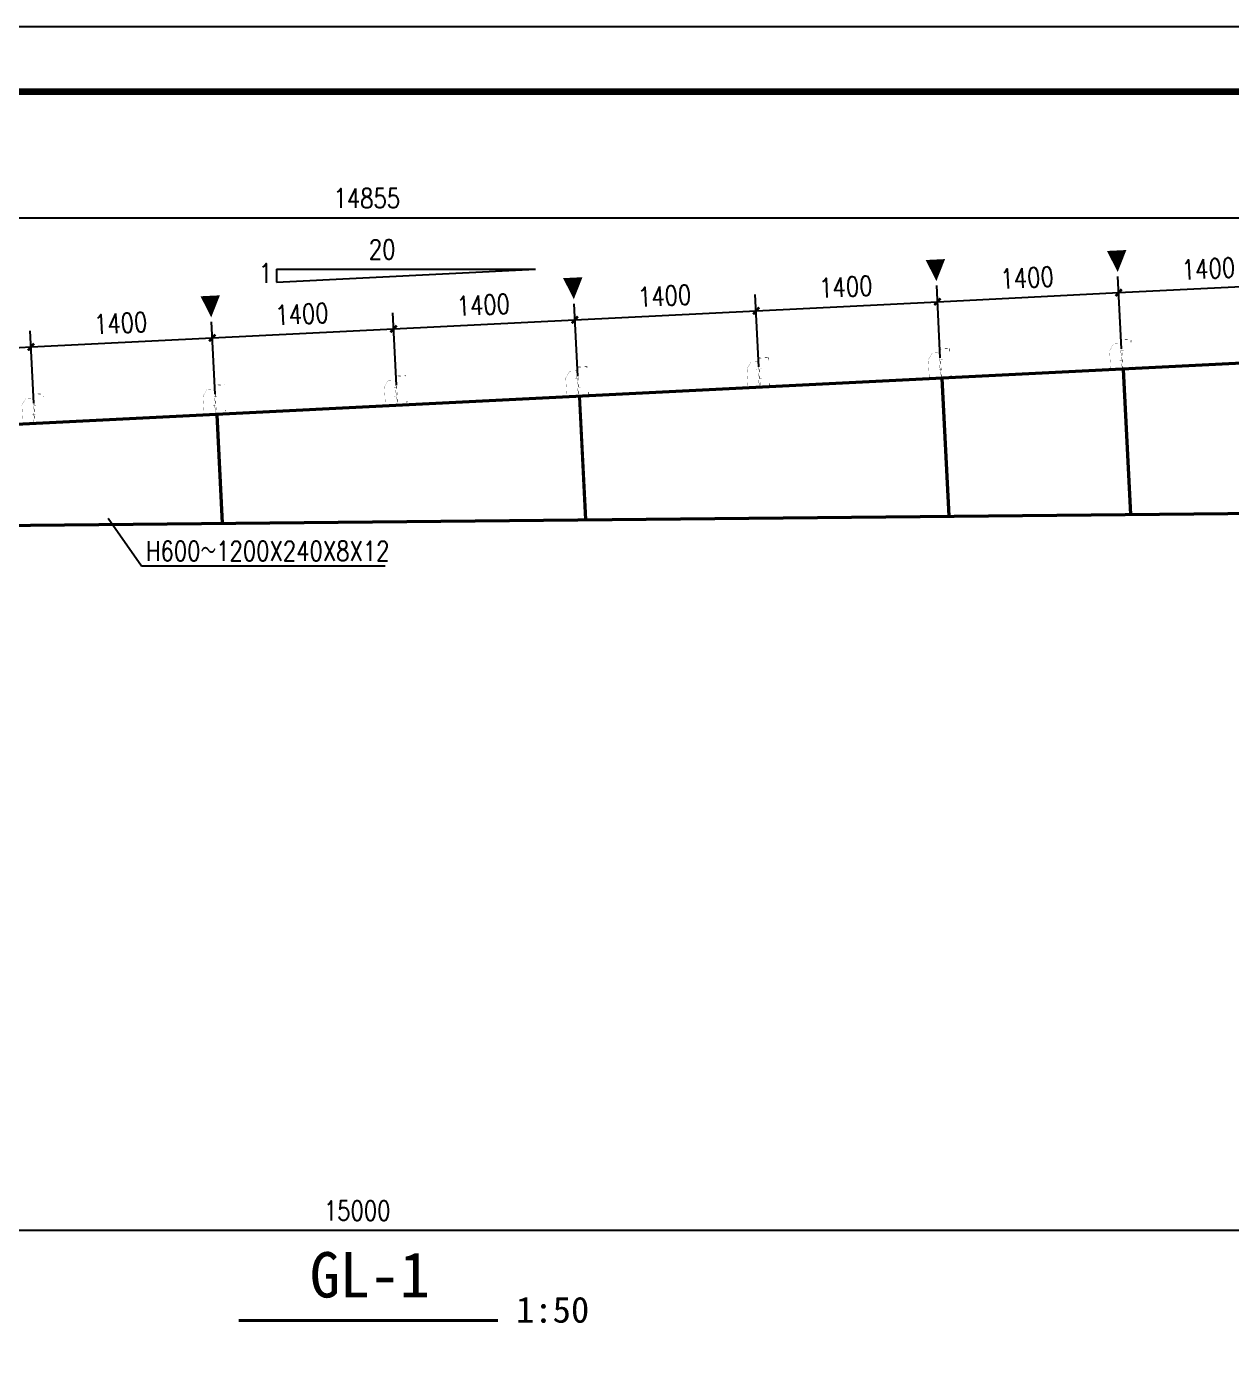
# Model space of a CAD drawing. Extents: x 31695611 to 39053694, y -59225 to 904195.
# Drawn here: x 38997969 to 39016544, y 839567 to 860319 of the extents above; entities that cross this region are included whole.
import ezdxf
from ezdxf.enums import TextEntityAlignment as Align

# ---------------------------------------------------------------- set-up
doc = ezdxf.new("R2010")
doc.units = 0
doc.header["$LTSCALE"] = 1000
doc.header["$MEASUREMENT"] = 0
doc.layers.get('0').update_dxf_attribs({"linetype": 'CONTINUOUS'})
doc.layers.get('DEFPOINTS').update_dxf_attribs({"linetype": 'CONTINUOUS'})
for name, color, linetype in [('11', 3, 'CONTINUOUS'), ('DIM', 3, 'CONTINUOUS'), ('PUB_DIM', 3, 'CONTINUOUS'), ('PUB_TITLE', 4, 'CONTINUOUS'), ('TK_TITLE', 140, 'CONTINUOUS'), ('标注', 4, 'CONTINUOUS'), ('隅撑', 1, 'CONTINUOUS')]:
    doc.layers.add(name, color=color, linetype=linetype)
doc.styles.add('_HZTXT', font='txt.shx', dxfattribs={"width": 0.8, "bigfont": 'hztxt.shx'})
doc.styles.add('DIM_FONT', font='SIMPLEX.shx', dxfattribs={"width": 0.8})
doc.dimstyles.get("Standard").update_dxf_attribs({"dimtxt": 2.5, "dimasz": 2.5, "dimexe": 1.25, "dimexo": 0.625, "dimtad": 1, "dimcen": 2.5, "dimazin": 3, "dimtfac": 1, "dimtmove": 0, "dimatfit": 3})

# ---------------------------------------------------------------- blocks, each defined once
blk = doc.blocks.new('2')
at = {"layer": 'TK_TITLE', "const_width": 1}
for points in [[(98182.4, 96020.1), (98182.4, 96220.1), (98176.4, 96220.1), (98176.4, 96193.1), (98128.3, 96193.1), (98098.4, 96148.2), (98098.4, 96020.1), (98182.4, 96020.1)], [(98176.4, 96193.1), (98176.4, 96020.1)], [(98164.3, 96142), (98197.5, 96142)], [(98164.3, 96074.8), (98197.5, 96074.8)]]:
    blk.add_lwpolyline(points, dxfattribs=at)
blk.add_lwpolyline([(98252.4, 96040.1), (98252.4, 96020.1), (98182.4, 96020.1), (98182.4, 96220.1), (98252.4, 96220.1), (98252.4, 96200.1), (98249.9, 96200.1), (98249.9, 96217.6), (98184.9, 96217.6), (98184.9, 96022.6), (98249.9, 96022.6), (98249.9, 96040.1)], close=True, dxfattribs=at)
blk = doc.blocks.new('A$C69EC75B1')
at = {"layer": '隅撑'}
blk.add_lwpolyline([(150, 332, 300, 0, 0), (166, 0, 0, 0, 0)], format="xyseb", dxfattribs=at)
blk = doc.blocks.new('_ARCHTICK')
at = {"color": 0, "linetype": 'BYBLOCK', "const_width": 0.4}
blk.add_lwpolyline([(-0.5, -0.5), (0.5, 0.5)], dxfattribs=at)
blk = doc.blocks.new('*D1158')
at = {"layer": 'DEFPOINTS', "color": 0}
for p in [(38609862, 846937), (38624862, 846937), (38624862, 846091)]:
    blk.add_point(p, dxfattribs=at)
at = {"layer": 'PUB_DIM', "color": 0}
for p, q in [((38609862, 846787), (38609862, 845966)), ((38624862, 846787), (38624862, 845966)), ((38609862, 846091), (38624862, 846091))]:
    blk.add_line(p, q, dxfattribs=at)
at = {"layer": 'PUB_DIM', "color": 0, "xscale": 50, "yscale": 50, "zscale": 50, "rotation": 180}
blk.add_blockref('_ARCHTICK', (38609862, 846091), dxfattribs=at)
at = {"layer": 'PUB_DIM', "color": 0, "xscale": 50, "yscale": 50, "zscale": 50}
blk.add_blockref('_ARCHTICK', (38624862, 846091), dxfattribs=at)
at = {"layer": 'PUB_DIM', "color": 7, "insert": (38617362, 846241), "char_height": 150, "attachment_point": 5, "style": 'DIM_FONT'}
blk.add_mtext('\\A1;15000', dxfattribs=at)
blk = doc.blocks.new('*D1161')
at = {"layer": 'DEFPOINTS', "color": 0}
for p in [(38614846, 852903), (38614875, 852320), (38613476, 852250)]:
    blk.add_point(p, dxfattribs=at)
at = {"layer": 'PUB_DIM', "color": 0}
for p, q in [((38613469, 852400), (38613441, 852958)), ((38614867, 852469), (38614839, 853027)), ((38613447, 852833), (38614846, 852903))]:
    blk.add_line(p, q, dxfattribs=at)
at = {"layer": 'PUB_DIM', "color": 0, "xscale": 50, "yscale": 50, "zscale": 50}
for p, rotation in [((38614846, 852903), 2.86241303922975), ((38613447, 852833), 182.8624130392297)]:
    blk.add_blockref('_ARCHTICK', p, dxfattribs=dict(at, rotation=rotation))
at = {"layer": 'PUB_DIM', "color": 7, "insert": (38614139, 853018), "char_height": 150, "attachment_point": 5, "rotation": 2.8624, "style": 'DIM_FONT'}
blk.add_mtext('\\A1;1400', dxfattribs=at)
blk = doc.blocks.new('*D1162')
at = {"layer": 'DEFPOINTS', "color": 0}
for p in [(38616244, 852973), (38614875, 852320), (38616273, 852390)]:
    blk.add_point(p, dxfattribs=at)
at = {"layer": 'PUB_DIM', "color": 0}
for p, q in [((38616265, 852539), (38616238, 853097)), ((38614867, 852469), (38614839, 853027)), ((38614846, 852903), (38616244, 852973))]:
    blk.add_line(p, q, dxfattribs=at)
at = {"layer": 'PUB_DIM', "color": 0, "xscale": 50, "yscale": 50, "zscale": 50}
for p, rotation in [((38614846, 852903), 182.8624130392315), ((38616244, 852973), 2.862413039231518)]:
    blk.add_blockref('_ARCHTICK', p, dxfattribs=dict(at, rotation=rotation))
at = {"layer": 'PUB_DIM', "color": 7, "insert": (38615537, 853087), "char_height": 150, "attachment_point": 5, "rotation": 2.8624, "style": 'DIM_FONT'}
blk.add_mtext('\\A1;1400', dxfattribs=at)
blk = doc.blocks.new('*D1163')
at = {"layer": 'DEFPOINTS', "color": 0}
for p in [(38617642, 853042), (38617671, 852459), (38616273, 852390)]:
    blk.add_point(p, dxfattribs=at)
at = {"layer": 'PUB_DIM', "color": 0}
for p, q in [((38617664, 852609), (38617636, 853167)), ((38616265, 852539), (38616238, 853097)), ((38616244, 852973), (38617642, 853042))]:
    blk.add_line(p, q, dxfattribs=at)
at = {"layer": 'PUB_DIM', "color": 0, "xscale": 50, "yscale": 50, "zscale": 50}
for p, rotation in [((38617642, 853042), 2.86241303923251), ((38616244, 852973), 182.8624130392325)]:
    blk.add_blockref('_ARCHTICK', p, dxfattribs=dict(at, rotation=rotation))
at = {"layer": 'PUB_DIM', "color": 7, "insert": (38616935, 853157), "char_height": 150, "attachment_point": 5, "rotation": 2.8624, "style": 'DIM_FONT'}
blk.add_mtext('\\A1;1400', dxfattribs=at)
blk = doc.blocks.new('*D1164')
at = {"layer": 'DEFPOINTS', "color": 0}
for p in [(38619040, 853112), (38619069, 852529), (38617671, 852459)]:
    blk.add_point(p, dxfattribs=at)
at = {"layer": 'PUB_DIM', "color": 0}
for p, q in [((38617664, 852609), (38617636, 853167)), ((38619062, 852679), (38619034, 853237)), ((38617642, 853042), (38619040, 853112))]:
    blk.add_line(p, q, dxfattribs=at)
at = {"layer": 'PUB_DIM', "color": 0, "xscale": 50, "yscale": 50, "zscale": 50}
for p, rotation in [((38619040, 853112), 2.862413039229826), ((38617642, 853042), 182.8624130392298)]:
    blk.add_blockref('_ARCHTICK', p, dxfattribs=dict(at, rotation=rotation))
at = {"layer": 'PUB_DIM', "color": 7, "insert": (38618334, 853227), "char_height": 150, "attachment_point": 5, "rotation": 2.8624, "style": 'DIM_FONT'}
blk.add_mtext('\\A1;1400', dxfattribs=at)
blk = doc.blocks.new('*D1165')
at = {"layer": 'DEFPOINTS', "color": 0}
for p in [(38620439, 853182), (38619069, 852529), (38620468, 852599)]:
    blk.add_point(p, dxfattribs=at)
at = {"layer": 'PUB_DIM', "color": 0}
for p, q in [((38620460, 852749), (38620432, 853307)), ((38619062, 852679), (38619034, 853237)), ((38619040, 853112), (38620439, 853182))]:
    blk.add_line(p, q, dxfattribs=at)
at = {"layer": 'PUB_DIM', "color": 0, "xscale": 50, "yscale": 50, "zscale": 50}
for p, rotation in [((38619040, 853112), 182.8624130392317), ((38620439, 853182), 2.862413039231759)]:
    blk.add_blockref('_ARCHTICK', p, dxfattribs=dict(at, rotation=rotation))
at = {"layer": 'PUB_DIM', "color": 7, "insert": (38619732, 853297), "char_height": 150, "attachment_point": 5, "rotation": 2.8624, "style": 'DIM_FONT'}
blk.add_mtext('\\A1;1400', dxfattribs=at)
blk = doc.blocks.new('*D1166')
at = {"layer": 'DEFPOINTS', "color": 0}
for p in [(38621837, 853252), (38621866, 852669), (38620468, 852599)]:
    blk.add_point(p, dxfattribs=at)
at = {"layer": 'PUB_DIM', "color": 0}
for p, q in [((38621858, 852819), (38621831, 853377)), ((38620460, 852749), (38620432, 853307)), ((38620439, 853182), (38621837, 853252))]:
    blk.add_line(p, q, dxfattribs=at)
at = {"layer": 'PUB_DIM', "color": 0, "xscale": 50, "yscale": 50, "zscale": 50}
for p, rotation in [((38621837, 853252), 2.862413039227879), ((38620439, 853182), 182.8624130392278)]:
    blk.add_blockref('_ARCHTICK', p, dxfattribs=dict(at, rotation=rotation))
at = {"layer": 'PUB_DIM', "color": 7, "insert": (38621130, 853367), "char_height": 150, "attachment_point": 5, "rotation": 2.8624, "style": 'DIM_FONT'}
blk.add_mtext('\\A1;1400', dxfattribs=at)
blk = doc.blocks.new('*D1167')
at = {"layer": 'DEFPOINTS', "color": 0}
for p in [(38623235, 853322), (38623264, 852739), (38621866, 852669)]:
    blk.add_point(p, dxfattribs=at)
at = {"layer": 'PUB_DIM', "color": 0}
for p, q in [((38621858, 852819), (38621831, 853377)), ((38623257, 852889), (38623229, 853447)), ((38621837, 853252), (38623235, 853322))]:
    blk.add_line(p, q, dxfattribs=at)
at = {"layer": 'PUB_DIM', "color": 0, "xscale": 50, "yscale": 50, "zscale": 50}
for p, rotation in [((38623235, 853322), 2.862413039230882), ((38621837, 853252), 182.8624130392309)]:
    blk.add_blockref('_ARCHTICK', p, dxfattribs=dict(at, rotation=rotation))
at = {"layer": 'PUB_DIM', "color": 7, "insert": (38622528, 853437), "char_height": 150, "attachment_point": 5, "rotation": 2.8624, "style": 'DIM_FONT'}
blk.add_mtext('\\A1;1400', dxfattribs=at)
blk = doc.blocks.new('*D1168')
at = {"layer": 'DEFPOINTS', "color": 0}
for p in [(38624633, 853392), (38623264, 852739), (38624662, 852809)]:
    blk.add_point(p, dxfattribs=at)
at = {"layer": 'PUB_DIM', "color": 0}
for p, q in [((38624655, 852959), (38624627, 853517)), ((38623257, 852889), (38623229, 853447)), ((38623235, 853322), (38624633, 853392))]:
    blk.add_line(p, q, dxfattribs=at)
at = {"layer": 'PUB_DIM', "color": 0, "xscale": 50, "yscale": 50, "zscale": 50}
for p, rotation in [((38623235, 853322), 182.8624130392336), ((38624633, 853392), 2.862413039233554)]:
    blk.add_blockref('_ARCHTICK', p, dxfattribs=dict(at, rotation=rotation))
at = {"layer": 'PUB_DIM', "color": 7, "insert": (38623927, 853507), "char_height": 150, "attachment_point": 5, "rotation": 2.8624, "style": 'DIM_FONT'}
blk.add_mtext('\\A1;1400', dxfattribs=at)
blk = doc.blocks.new('*D1170')
at = {"layer": 'DEFPOINTS', "color": 0}
for p in [(38624862, 853900), (38610007, 852819), (38624862, 852819)]:
    blk.add_point(p, dxfattribs=at)
at = {"layer": 'PUB_DIM', "color": 0}
for p, q in [((38610007, 852969), (38610007, 854025)), ((38624862, 852969), (38624862, 854025)), ((38610007, 853900), (38624862, 853900))]:
    blk.add_line(p, q, dxfattribs=at)
at = {"layer": 'PUB_DIM', "color": 0, "xscale": 50, "yscale": 50, "zscale": 50, "rotation": 180}
blk.add_blockref('_ARCHTICK', (38610007, 853900), dxfattribs=at)
at = {"layer": 'PUB_DIM', "color": 0, "xscale": 50, "yscale": 50, "zscale": 50}
blk.add_blockref('_ARCHTICK', (38624862, 853900), dxfattribs=at)
at = {"layer": 'PUB_DIM', "color": 7, "insert": (38617435, 854050), "char_height": 150, "attachment_point": 5, "style": 'DIM_FONT'}
blk.add_mtext('\\A1;14855', dxfattribs=at)
blk = doc.blocks.new('GL1')
for p, q in [((38616737.975, 853502.952), (38616737.975, 853402.952)), ((38616737.975, 853502.952), (38618737.975, 853502.952)), ((38616737.975, 853402.952), (38618737.975, 853502.952)), ((38621866.465, 852659.211), (38621919.421, 851600.089)), ((38621876.453, 852659.71), (38621929.429, 851600.187)), ((38623264.719, 852729.124), (38623320.482, 851613.858)), ((38623274.706, 852729.623), (38623330.489, 851613.956)), ((38619069.959, 852519.385), (38619117.301, 851572.55)), ((38619079.946, 852519.884), (38619127.308, 851572.648)), ((38616273.452, 852379.559), (38616315.18, 851545.011)), ((38616283.44, 852380.059), (38616325.187, 851545.109))]:
    blk.add_line(p, q)
at = {"layer": '11'}
for p, q in [((38610007.231, 852076.26), (38624862.223, 852819.01)), ((38610017.231, 852066.748), (38624862.223, 852808.997)), ((38624862.125, 851629.009), (38610337.223, 851486.261)), ((38624862.223, 851619.01), (38610337.223, 851476.26))]:
    blk.add_line(p, q, dxfattribs=at)
at = {"layer": '11', "color": 7, "const_width": 22.5, "elevation": 50}
blk.add_lwpolyline([(38616447.416, 845393.22), (38618447.416, 845393.22)], dxfattribs=at)
at = {"layer": '标注'}
for p, q in [((38615441.282, 851583.587, -50), (38615696.731, 851213.585, -50)), ((38615696.731, 851213.585, -50), (38617576.555, 851213.585, -50))]:
    blk.add_line(p, q, dxfattribs=at)
at = {"layer": 'PUB_DIM', "color": 3, "xscale": 0.5, "yscale": 0.5, "zscale": 0.5}
for p in [(38623144.147, 853481.187), (38621745.893, 853411.274), (38618949.387, 853271.448), (38616152.88, 853131.622)]:
    blk.add_blockref('A$C69EC75B1', p, dxfattribs=at)
at = {"layer": '标注', "xscale": 1.099457562083433, "yscale": 1.099457562083433, "zscale": 1.099457562083433, "rotation": 2.862405226111566}
for p in [(38520723.462, 741910.174), (38519325.208, 741840.262), (38516528.702, 741700.436), (38517926.955, 741770.349), (38515130.449, 741630.524), (38512333.942, 741490.698), (38513732.195, 741560.611)]:
    blk.add_blockref('2', p, dxfattribs=at)
at = {"style": 'DIM_FONT', "width": 0.8}
for s, p in [('20', (38617451.282, 853580.698)), ('1', (38616603.481, 853397.274))]:
    blk.add_text(s, height=150, dxfattribs=at).set_placement(p)
at = {"layer": '11', "color": 7}
for s, height, width, p, p2 in [('GL-1', 350, 0.792857, (38616996.633, 845571, 50), (38617921.633, 845571)), ('1:50 ', 200, 0.919566, (38618587.017, 845376.856, 50), (38619292.017, 845376.856))]:
    blk.add_text(s, height=height, dxfattribs=dict(at, width=width)).set_placement(p, p2, align=Align.FIT)
at = {"layer": 'DIM', "color": 3, "style": '_HZTXT', "width": 0.8}
blk.add_text('H600～1200X240X8X12', height=150, dxfattribs=at).set_placement((38615731.928, 851254.505, -50))
at = {"layer": 'PUB_DIM'}
for p1, p2, distance, picture, middle in [((38610007.231, 852819.01), (38624862.223, 852819.01), 1080.538, '*D1170', (38617434.727, 854049.548)), ((38623264.219, 852739.109), (38624662.473, 852809.022), 583.741, '*D1168', (38623926.705, 853506.891)), ((38620467.713, 852599.284), (38621865.966, 852669.196), 583.741, '*D1166', (38621130.198, 853367.065)), ((38621865.966, 852669.196), (38623264.219, 852739.109), 583.741, '*D1167', (38622528.451, 853436.978)), ((38619069.46, 852529.371), (38620467.713, 852599.284), 583.741, '*D1165', (38619731.945, 853297.152)), ((38616272.953, 852389.545), (38617671.206, 852459.458), 583.741, '*D1163', (38616935.438, 853157.327)), ((38617671.206, 852459.458), (38619069.46, 852529.371), 583.741, '*D1164', (38618333.692, 853227.239)), ((38614874.7, 852319.632), (38616272.953, 852389.545), 583.741, '*D1162', (38615537.185, 853087.414)), ((38613476.447, 852249.719), (38614874.7, 852319.632), 583.741, '*D1161', (38614138.932, 853017.501)), ((38609862.223, 846937.288), (38624862.223, 846937.288), -846.037, '*D1158', (38617362.223, 846241.251))]:
    dim = blk.add_aligned_dim(p1=p1, p2=p2, distance=distance, dimstyle='Standard', dxfattribs=at)
    dim.commit()
    dim.dimension.update_dxf_attribs({"geometry": picture, "text_midpoint": middle})

msp = doc.modelspace()

# ---------------------------------------------------------------- linework, layer by layer
at = {"layer": 'PUB_TITLE'}
msp.add_lwpolyline([(38979394.5, 818319.3), (39053694.5, 818319.3), (39053694.5, 860319.3), (38979394.5, 860319.3)], close=True, dxfattribs=at)
at = {"layer": 'PUB_TITLE', "const_width": 100}
msp.add_lwpolyline([(38981894.5, 819319.3), (39052694.5, 819319.3), (39052694.5, 859319.3), (38981894.5, 859319.3)], close=True, dxfattribs=at)

# ---------------------------------------------------------------- block references
at = {"xscale": 2, "yscale": 2, "zscale": 2}
msp.add_blockref('GL1', (-38231658.8, -850424.5), dxfattribs=at)

doc.saveas('drawing.dxf')
